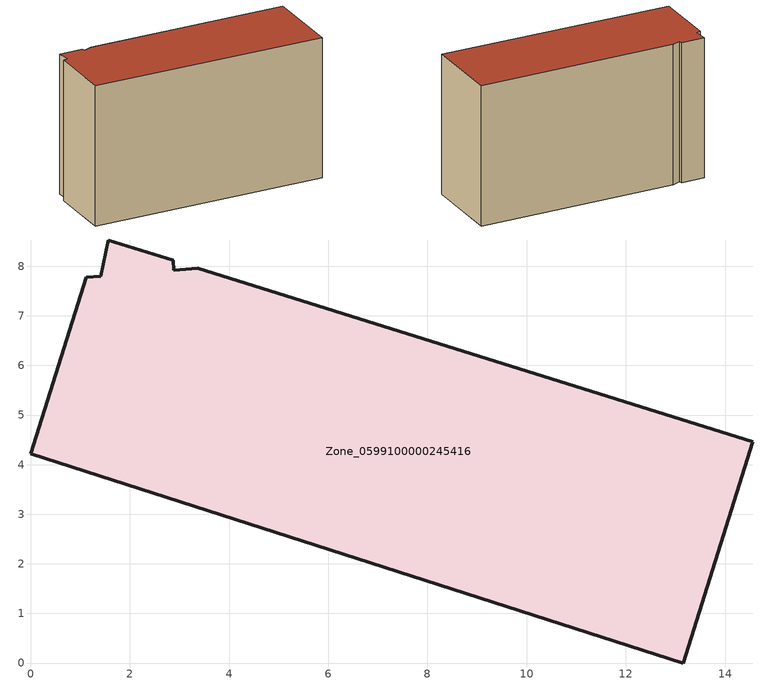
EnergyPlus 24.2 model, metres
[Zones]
Zone_0599100000245416
 floor ground (C_G): 2.88,8.12 2.88,7.92 3.37,7.96 14.56,4.46 13.16,0 0,4.22 1.12,7.78 1.41,7.8 1.56,8.53 z0.5
 wall outside (C_F): 13.16,0 14.56,4.46 3.37,7.96 2.88,7.92 2.88,8.12 1.56,8.53 1.41,7.8 1.12,7.78 0,4.22 13.16,0 z0.5:8.85
 roof outside (C_R): 2.88,7.92 2.88,8.12 1.56,8.53 1.41,7.8 1.12,7.78 0,4.22 13.16,0 14.56,4.46 3.37,7.96 z8.85
[BUILDING]
Pand.0599100000245416: North Axis=0; Terrain=City; Loads Convergence Tolerance Value=0.04; Temperature Convergence Tolerance Value=0.4; Solar Distribution=FullExterior; Maximum Number of Warmup Days=25; Minimum Number of Warmup Days=1
[Site:Location]
Rotterdam.The.Hague.AP_ZH_NLD Design_Conditions: Latitude=51.96; Longitude=4.45; Time Zone=1; Elevation=-4.5
[SITE:GROUNDTEMPERATURE:BUILDINGSURFACE]
18, 18, 18, 18, 18, 18, 18, 18, 18, 18, 18, 18
[MATERIAL] Thermal Absorptance=0.9; Solar Absorptance=0.7; Visible Absorptance=0.7
Name | Roughness | Thickness | Conductivity | Density | Specific Heat
G.TC.1965-1974 | MediumSmooth | 0.15 | 0.882353 | 540 | 1210
F.TC.1965-1974 | Rough | 0.3 | 0.697674 | 1920 | 840
R.TC.1965-1974 | MediumRough | 0.2 | 0.232558 | 1500 | 1000
[CONSTRUCTION]
C_G: G.TC.1965-1974
C_F: F.TC.1965-1974
C_R: R.TC.1965-1974
[ZONE]
Zone_0599100000245416: Type=1; Multiplier=1; Ceiling Height=Autocalculate; Volume=Autocalculate; Floor Area=autocalculate; Part of Total Floor Area=Yes
[ZONEINFILTRATION:DESIGNFLOWRATE]
Infil_Zone_0599100000245416: Zone or ZoneList or Space or SpaceList=Zone_0599100000245416; Schedule=AlwaysOn; Design Flow Rate Calculation Method=Flow/Area; Flow Rate per Floor Area=0.003; Constant Term Coefficient=1; Temperature Term Coefficient=0; Velocity Term Coefficient=0; Velocity Squared Term Coefficient=0
[HVACTEMPLATE:ZONE:IDEALLOADSAIRSYSTEM]
Zone_0599100000245416: Maximum Heating Supply Air Temperature=50; Minimum Cooling Supply Air Temperature=13; Maximum Heating Supply Air Humidity Ratio=0.0156; Minimum Cooling Supply Air Humidity Ratio=0.0077; Heating Limit=NoLimit; Cooling Limit=NoLimit; Dehumidification Control Type=ConstantSensibleHeatRatio; Cooling Sensible Heat Ratio=0.7; Dehumidification Setpoint=60; Humidification Control Type=None; Humidification Setpoint=30; Outdoor Air Method=None; Outdoor Air Flow Rate per Person=0.00944; Outdoor Air Flow Rate per Zone Floor Area=0; Outdoor Air Flow Rate per Zone=0; Demand Controlled Ventilation Type=None; Outdoor Air Economizer Type=NoEconomizer; Heat Recovery Type=None; Sensible Heat Recovery Effectiveness=0.7; Latent Heat Recovery Effectiveness=0.65
[ZONECONTROL:THERMOSTAT]
ThermostatControl_Zone_0599100000245416: Zone or ZoneList=Zone_0599100000245416; Control Type Schedule=DualSetpointControlType; Control 1=Thermostat_Zone_0599100000245416; Temperature Difference Between Cutout And Setpoint=0
[THERMOSTATSETPOINT:DUALSETPOINT]
Thermostat_Zone_0599100000245416: Heating Setpoint Temperature Schedule=HeatingSetpoint_Zone_0599100000245416; Cooling Setpoint Temperature Schedule=CoolingSetpoint_Zone_0599100000245416
[SCHEDULE:COMPACT]
HeatingSetpoint_Zone_0599100000245416: Through: 12/31, For: AllDays, Until: 24:00, 21
CoolingSetpoint_Zone_0599100000245416: Through: 12/31, For: AllDays, Until: 24:00, 24
DualSetpointControlType: Through: 12/31, For: AllDays, Until: 24:00, 4
AlwaysOn: Through: 12/31, For: AllDays, Until: 24:00, 1
